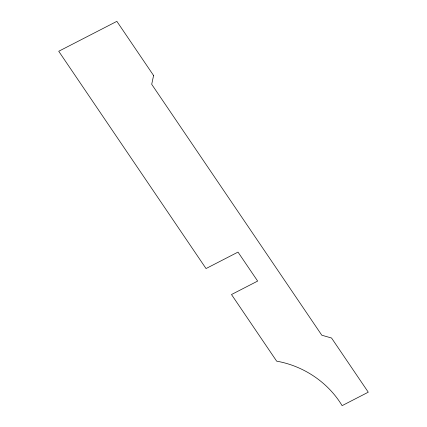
<?xml version="1.0" encoding="UTF-8"?>
<svg xmlns="http://www.w3.org/2000/svg" width="427" height="427" viewBox="0 0 427 427"><rect width="100%" height="100%" fill="white"/><g stroke="black" fill="none" stroke-linecap="round" stroke-linejoin="round"><path stroke-width="0.64" d="M153.592 75.52L151.702 84.306L321.809 335.216L331.549 338.019L368.271 392.189L342.112 405.65A85.491 74.41 29 0 0 276.664 361.167L231.493 294.534L257.652 281.073L238.01 252.101L206.038 268.556L58.729 51.267L116.865 21.35L153.592 75.52"/></g></svg>
